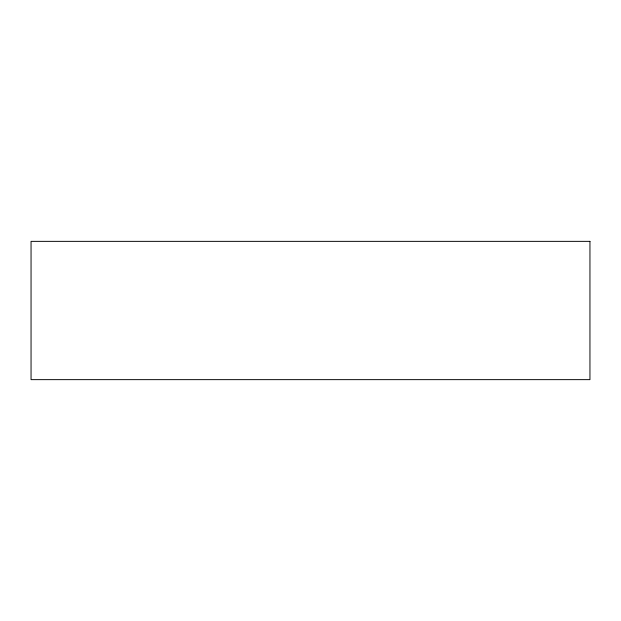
<?xml version="1.0" encoding="UTF-8"?>
<svg xmlns="http://www.w3.org/2000/svg" width="621" height="621" viewBox="0 0 621 621"><rect width="100%" height="100%" fill="white"/><g stroke="black" fill="none" stroke-linecap="round" stroke-linejoin="round"><path stroke-width="0.93" d="M589.95 241.359L31.05 241.359L31.05 379.641L589.95 379.641L589.95 241.359"/></g></svg>
